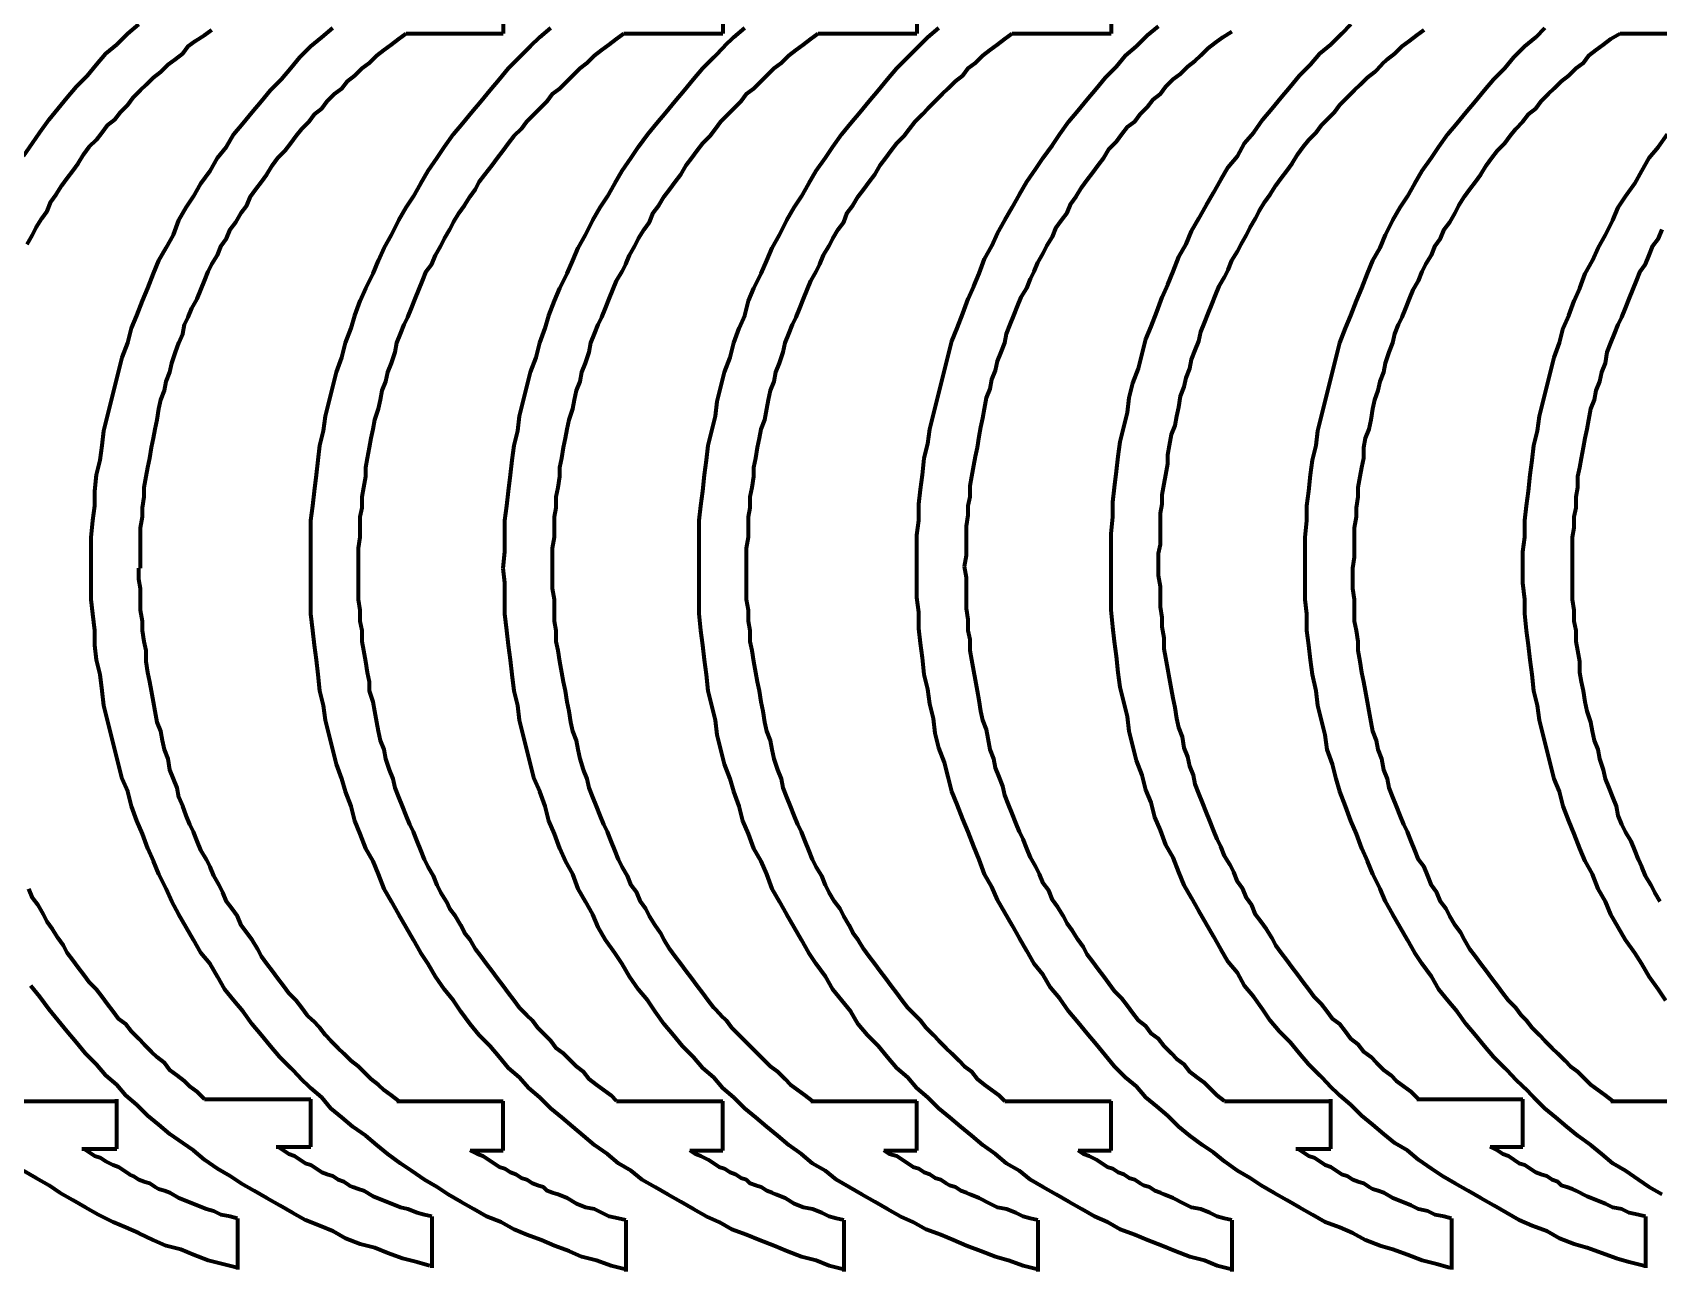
# Model space of a CAD drawing. Header units: inches. Extents: x 3 to 395, y -1 to 557.
# Drawn here: x 96.6 to 195.2, y 303.7 to 378.8 of the extents above; entities that cross this region are included whole.
import ezdxf

# ---------------------------------------------------------------- set-up
doc = ezdxf.new("R2010")
doc.units = ezdxf.units.IN
doc.layers.add('P', color=250, linetype='CONTINUOUS', lineweight=100)

msp = doc.modelspace()

# ---------------------------------------------------------------- linework, layer by layer
at = {"layer": 'P', "color": 0, "linetype": 'CONTINUOUS'}
for points in [[(125.111, 381.667), (125.111, 378.778)], [(138.444, 381.667), (138.444, 378.778)], [(150.222, 381.667), (150.222, 378.778)], [(162, 381.667), (162, 378.778)], [(96, 371.333), (96.556, 372.111), (97, 372.778), (97.556, 373.556), (98.111, 374.222), (98.667, 374.889), (99.222, 375.556), (99.889, 376.222), (100.444, 376.889), (101, 377.556), (101.667, 378.111), (102.333, 378.778), (103, 379.333)], [(96.222, 366), (96.556, 366.556), (96.778, 367), (97.111, 367.556), (97.444, 368), (97.667, 368.556), (98, 369), (98.333, 369.556), (98.667, 370), (99, 370.444), (99.333, 370.889), (99.667, 371.444), (100, 371.889), (100.444, 372.333), (100.778, 372.778), (101.111, 373.222), (101.556, 373.556), (101.889, 374), (102.333, 374.444), (102.667, 374.889), (103.111, 375.333), (103.444, 375.667), (103.889, 376.111), (104.333, 376.444), (104.778, 376.889), (105.222, 377.222), (105.667, 377.556), (106, 378), (106.444, 378.333), (107, 378.667), (107.444, 379)], [(100.111, 346.333), (100.111, 347.333), (100.111, 348.222), (100.222, 349.222), (100.333, 350.111), (100.333, 351), (100.444, 352), (100.667, 352.889), (100.778, 353.778), (100.889, 354.667), (101.111, 355.556), (101.333, 356.444), (101.556, 357.333), (101.778, 358.222), (102, 359.111), (102.333, 360), (102.556, 360.889), (102.889, 361.667), (103.222, 362.556), (103.556, 363.333), (103.889, 364.222), (104.222, 365), (104.667, 365.778), (105.111, 366.556), (105.444, 367.444), (105.889, 368.222), (106.333, 368.889), (106.778, 369.667), (107.333, 370.444), (107.778, 371.222), (108.333, 371.889), (108.778, 372.667), (109.333, 373.333), (109.889, 374), (110.444, 374.667), (111, 375.333), (111.667, 376), (112.222, 376.667), (112.778, 377.333), (113.444, 378), (114.111, 378.556), (114.778, 379.111)], [(113.444, 346.333), (113.444, 347.333), (113.444, 348.222), (113.444, 349.222), (113.556, 350.111), (113.667, 351), (113.778, 352), (113.889, 352.889), (114, 353.778), (114.222, 354.667), (114.333, 355.556), (114.556, 356.444), (114.778, 357.333), (115, 358.222), (115.333, 359.111), (115.556, 360), (115.889, 360.889), (116.111, 361.667), (116.444, 362.556), (116.778, 363.333), (117.222, 364.222), (117.556, 365), (117.889, 365.778), (118.333, 366.556), (118.778, 367.444), (119.222, 368.222), (119.667, 368.889), (120.111, 369.667), (120.556, 370.444), (121.111, 371.222), (121.556, 371.889), (122.111, 372.667), (122.667, 373.333), (123.222, 374), (123.778, 374.667), (124.333, 375.333), (124.889, 376), (125.444, 376.667), (126.111, 377.333), (126.778, 378), (127.333, 378.556), (128, 379.111)], [(125.111, 346.333), (125.222, 347.333), (125.222, 348.222), (125.222, 349.222), (125.333, 350.111), (125.444, 351), (125.556, 352), (125.667, 352.889), (125.778, 353.778), (126, 354.667), (126.111, 355.556), (126.333, 356.444), (126.556, 357.333), (126.778, 358.222), (127.111, 359.111), (127.333, 360), (127.667, 360.889), (127.889, 361.667), (128.222, 362.556), (128.556, 363.333), (129, 364.222), (129.333, 365), (129.667, 365.778), (130.111, 366.556), (130.556, 367.444), (131, 368.222), (131.444, 368.889), (131.889, 369.667), (132.333, 370.444), (132.889, 371.222), (133.333, 371.889), (133.889, 372.667), (134.444, 373.333), (135, 374), (135.556, 374.667), (136.111, 375.333), (136.667, 376), (137.222, 376.667), (137.889, 377.333), (138.556, 378), (139.111, 378.556), (139.778, 379.111)], [(137, 346.333), (137, 347.333), (137, 348.222), (137, 349.222), (137.111, 350.111), (137.222, 351), (137.333, 352), (137.444, 352.889), (137.556, 353.778), (137.778, 354.667), (138, 355.556), (138.111, 356.444), (138.333, 357.333), (138.556, 358.222), (138.889, 359.111), (139.111, 360), (139.444, 360.889), (139.778, 361.667), (140, 362.556), (140.333, 363.333), (140.778, 364.222), (141.111, 365), (141.444, 365.778), (141.889, 366.556), (142.333, 367.444), (142.778, 368.222), (143.222, 368.889), (143.667, 369.667), (144.111, 370.444), (144.667, 371.222), (145.111, 371.889), (145.667, 372.667), (146.222, 373.333), (146.778, 374), (147.333, 374.667), (147.889, 375.333), (148.444, 376), (149, 376.667), (149.667, 377.333), (150.333, 378), (150.889, 378.556), (151.556, 379.111)], [(150.222, 346.444), (150.222, 347.333), (150.222, 348.333), (150.333, 349.222), (150.333, 350.222), (150.444, 351.111), (150.556, 352), (150.667, 353), (150.889, 353.889), (151, 354.778), (151.222, 355.667), (151.444, 356.556), (151.667, 357.444), (151.889, 358.333), (152.111, 359.222), (152.333, 360.111), (152.667, 360.889), (153, 361.778), (153.333, 362.667), (153.667, 363.444), (154, 364.222), (154.333, 365.111), (154.778, 365.889), (155.111, 366.667), (155.556, 367.444), (156, 368.222), (156.444, 369), (156.889, 369.778), (157.444, 370.556), (157.889, 371.222), (158.444, 372), (158.889, 372.667), (159.444, 373.444), (160, 374.111), (160.556, 374.778), (161.111, 375.444), (161.667, 376.111), (162.333, 376.778), (162.889, 377.444), (163.556, 378), (164.222, 378.667), (164.889, 379.222)], [(153.111, 346.444), (153.222, 347.111), (153.222, 347.667), (153.222, 348.333), (153.222, 348.889), (153.333, 349.556), (153.333, 350.111), (153.444, 350.667), (153.444, 351.333), (153.556, 351.889), (153.667, 352.556), (153.778, 353.111), (153.889, 353.667), (154, 354.333), (154.111, 354.889), (154.222, 355.444), (154.333, 356), (154.444, 356.667), (154.667, 357.222), (154.778, 357.778), (155, 358.333), (155.111, 358.889), (155.333, 359.444), (155.556, 360), (155.667, 360.556), (155.889, 361.111), (156.111, 361.667), (156.333, 362.222), (156.556, 362.778), (156.889, 363.333), (157.111, 363.889), (157.333, 364.333), (157.556, 364.889), (157.889, 365.444), (158.111, 365.889), (158.444, 366.444), (158.667, 367), (159, 367.444), (159.333, 367.889), (159.556, 368.444), (159.889, 368.889), (160.222, 369.444), (160.556, 369.889), (160.889, 370.333), (161.222, 370.778), (161.556, 371.222), (161.889, 371.778), (162.333, 372.222), (162.667, 372.667), (163, 373.111), (163.444, 373.444), (163.778, 373.889), (164.222, 374.333), (164.556, 374.778), (165, 375.111), (165.333, 375.556), (165.778, 376), (166.222, 376.333), (166.667, 376.778), (167.111, 377.111), (167.444, 377.444), (167.889, 377.889), (168.333, 378.222), (168.778, 378.556), (169.333, 378.889)], [(162, 346.556), (162, 347.556), (162, 348.444), (162.111, 349.444), (162.111, 350.333), (162.222, 351.222), (162.333, 352.222), (162.444, 353.111), (162.556, 354), (162.778, 354.889), (163, 355.778), (163.111, 356.667), (163.333, 357.556), (163.667, 358.444), (163.889, 359.333), (164.111, 360.222), (164.444, 361), (164.778, 361.889), (165.111, 362.778), (165.444, 363.556), (165.778, 364.333), (166.111, 365.222), (166.556, 366), (166.889, 366.778), (167.333, 367.556), (167.778, 368.333), (168.222, 369.111), (168.667, 369.889), (169.111, 370.667), (169.667, 371.333), (170.111, 372.111), (170.667, 372.778), (171.222, 373.556), (171.778, 374.222), (172.333, 374.889), (172.889, 375.556), (173.444, 376.222), (174.111, 376.889), (174.667, 377.556), (175.333, 378.111), (176, 378.778), (176.556, 379.333)], [(164.889, 346.556), (164.889, 347.222), (165, 347.778), (165, 348.444), (165, 349), (165, 349.667), (165.111, 350.222), (165.111, 350.778), (165.222, 351.444), (165.333, 352), (165.444, 352.667), (165.444, 353.222), (165.556, 353.778), (165.667, 354.444), (165.889, 355), (166, 355.556), (166.111, 356.111), (166.222, 356.778), (166.444, 357.333), (166.556, 357.889), (166.778, 358.444), (166.889, 359), (167.111, 359.556), (167.333, 360.111), (167.444, 360.667), (167.667, 361.222), (167.889, 361.778), (168.111, 362.333), (168.333, 362.889), (168.556, 363.444), (168.889, 364), (169.111, 364.444), (169.333, 365), (169.667, 365.556), (169.889, 366), (170.222, 366.556), (170.444, 367), (170.778, 367.556), (171, 368), (171.333, 368.556), (171.667, 369), (172, 369.556), (172.333, 370), (172.667, 370.444), (173, 370.889), (173.333, 371.444), (173.667, 371.889), (174, 372.333), (174.444, 372.778), (174.778, 373.222), (175.111, 373.556), (175.556, 374), (175.889, 374.444), (176.333, 374.889), (176.778, 375.333), (177.111, 375.667), (177.556, 376.111), (178, 376.444), (178.444, 376.889), (178.778, 377.222), (179.222, 377.556), (179.667, 378), (180.111, 378.333), (180.556, 378.667), (181, 379)], [(173.778, 346.333), (173.778, 347.333), (173.778, 348.222), (173.889, 349.222), (173.889, 350.111), (174, 351), (174.111, 352), (174.222, 352.889), (174.444, 353.778), (174.556, 354.667), (174.778, 355.556), (175, 356.444), (175.222, 357.333), (175.444, 358.222), (175.667, 359.111), (175.889, 360), (176.222, 360.889), (176.556, 361.667), (176.889, 362.556), (177.222, 363.333), (177.556, 364.222), (177.889, 365), (178.333, 365.778), (178.667, 366.556), (179.111, 367.444), (179.556, 368.222), (180, 368.889), (180.444, 369.667), (180.889, 370.444), (181.444, 371.222), (181.889, 371.889), (182.444, 372.667), (183, 373.333), (183.556, 374), (184.111, 374.667), (184.667, 375.333), (185.222, 376), (185.889, 376.667), (186.444, 377.333), (187.111, 378), (187.778, 378.556), (188.333, 379.111)], [(103.111, 346.333), (103.111, 347), (103.111, 347.556), (103.111, 348.222), (103.111, 348.778), (103.222, 349.444), (103.222, 350), (103.333, 350.667), (103.333, 351.222), (103.444, 351.889), (103.556, 352.444), (103.667, 353), (103.778, 353.667), (103.889, 354.222), (104, 354.778), (104.111, 355.333), (104.222, 356), (104.333, 356.556), (104.556, 357.111), (104.667, 357.667), (104.889, 358.222), (105, 358.778), (105.222, 359.444), (105.444, 360), (105.667, 360.556), (105.778, 361.111), (106, 361.556), (106.222, 362.111), (106.556, 362.667), (106.778, 363.222), (107, 363.778), (107.222, 364.333), (107.444, 364.778), (107.778, 365.333), (108, 365.889), (108.333, 366.333), (108.556, 366.889), (108.889, 367.333), (109.222, 367.889), (109.556, 368.333), (109.778, 368.889), (110.111, 369.333), (110.444, 369.778), (110.778, 370.222), (111.111, 370.778), (111.444, 371.222), (111.889, 371.667), (112.222, 372.111), (112.556, 372.556), (112.889, 373), (113.333, 373.444), (113.667, 373.889), (114.111, 374.222), (114.444, 374.667), (114.889, 375.111), (115.333, 375.444), (115.667, 375.889), (116.111, 376.222), (116.556, 376.667), (117, 377), (117.444, 377.444), (117.889, 377.778), (118.333, 378.111), (118.778, 378.444), (119.222, 378.778)], [(116.333, 346.333), (116.333, 347), (116.333, 347.556), (116.444, 348.222), (116.444, 348.778), (116.444, 349.444), (116.556, 350), (116.556, 350.667), (116.667, 351.222), (116.778, 351.889), (116.778, 352.444), (116.889, 353), (117, 353.667), (117.111, 354.222), (117.222, 354.778), (117.333, 355.333), (117.556, 356), (117.667, 356.556), (117.778, 357.111), (118, 357.667), (118.111, 358.222), (118.333, 358.778), (118.556, 359.444), (118.667, 360), (118.889, 360.556), (119.111, 361.111), (119.333, 361.556), (119.556, 362.111), (119.778, 362.667), (120, 363.222), (120.222, 363.778), (120.444, 364.333), (120.778, 364.778), (121, 365.333), (121.333, 365.889), (121.556, 366.333), (121.889, 366.889), (122.111, 367.333), (122.444, 367.889), (122.778, 368.333), (123.111, 368.889), (123.444, 369.333), (123.667, 369.778), (124, 370.222), (124.444, 370.778), (124.778, 371.222), (125.111, 371.667), (125.444, 372.111), (125.778, 372.556), (126.222, 373), (126.556, 373.444), (127, 373.889), (127.333, 374.222), (127.778, 374.667), (128.111, 375.111), (128.556, 375.444), (129, 375.889), (129.333, 376.222), (129.778, 376.667), (130.222, 377), (130.667, 377.444), (131.111, 377.778), (131.556, 378.111), (132, 378.444), (132.444, 378.778)], [(119.222, 378.778), (125.111, 378.778)], [(128.111, 346.333), (128.111, 347), (128.111, 347.556), (128.222, 348.222), (128.222, 348.778), (128.222, 349.444), (128.333, 350), (128.333, 350.667), (128.444, 351.222), (128.556, 351.889), (128.556, 352.444), (128.667, 353), (128.778, 353.667), (128.889, 354.222), (129, 354.778), (129.111, 355.333), (129.333, 356), (129.444, 356.556), (129.556, 357.111), (129.778, 357.667), (129.889, 358.222), (130.111, 358.778), (130.333, 359.444), (130.444, 360), (130.667, 360.556), (130.889, 361.111), (131.111, 361.556), (131.333, 362.111), (131.556, 362.667), (131.778, 363.222), (132, 363.778), (132.333, 364.333), (132.556, 364.778), (132.778, 365.333), (133.111, 365.889), (133.333, 366.333), (133.667, 366.889), (134, 367.333), (134.222, 367.889), (134.556, 368.333), (134.889, 368.889), (135.222, 369.333), (135.556, 369.778), (135.889, 370.222), (136.222, 370.778), (136.556, 371.222), (136.889, 371.667), (137.222, 372.111), (137.667, 372.556), (138, 373), (138.333, 373.444), (138.778, 373.889), (139.111, 374.222), (139.556, 374.667), (139.889, 375.111), (140.333, 375.444), (140.778, 375.889), (141.111, 376.222), (141.556, 376.667), (142, 377), (142.444, 377.444), (142.889, 377.778), (143.333, 378.111), (143.778, 378.444), (144.222, 378.778)], [(132.444, 378.778), (138.444, 378.778)], [(139.889, 346.333), (139.889, 347), (139.889, 347.556), (140, 348.222), (140, 348.778), (140, 349.444), (140.111, 350), (140.111, 350.667), (140.222, 351.222), (140.333, 351.889), (140.333, 352.444), (140.444, 353), (140.556, 353.667), (140.667, 354.222), (140.778, 354.778), (141, 355.333), (141.111, 356), (141.222, 356.556), (141.333, 357.111), (141.556, 357.667), (141.667, 358.222), (141.889, 358.778), (142.111, 359.444), (142.222, 360), (142.444, 360.556), (142.667, 361.111), (142.889, 361.556), (143.111, 362.111), (143.333, 362.667), (143.556, 363.222), (143.778, 363.778), (144.111, 364.333), (144.333, 364.778), (144.556, 365.333), (144.889, 365.889), (145.111, 366.333), (145.444, 366.889), (145.778, 367.333), (146, 367.889), (146.333, 368.333), (146.667, 368.889), (147, 369.333), (147.333, 369.778), (147.667, 370.222), (148, 370.778), (148.333, 371.222), (148.667, 371.667), (149, 372.111), (149.444, 372.556), (149.778, 373), (150.111, 373.444), (150.556, 373.889), (150.889, 374.222), (151.333, 374.667), (151.778, 375.111), (152.111, 375.444), (152.556, 375.889), (153, 376.222), (153.333, 376.667), (153.778, 377), (154.222, 377.444), (154.667, 377.778), (155.111, 378.111), (155.556, 378.444), (156, 378.778)], [(144.222, 378.778), (150.222, 378.778)], [(156, 378.778), (162, 378.778)], [(176.667, 346.333), (176.778, 347), (176.778, 347.556), (176.778, 348.222), (176.778, 348.778), (176.889, 349.444), (176.889, 350), (177, 350.667), (177, 351.222), (177.111, 351.889), (177.222, 352.444), (177.333, 353), (177.333, 353.667), (177.444, 354.222), (177.667, 354.778), (177.778, 355.333), (177.889, 356), (178, 356.556), (178.222, 357.111), (178.333, 357.667), (178.556, 358.222), (178.667, 358.778), (178.889, 359.444), (179.111, 360), (179.222, 360.556), (179.444, 361.111), (179.667, 361.556), (179.889, 362.111), (180.111, 362.667), (180.333, 363.222), (180.667, 363.778), (180.889, 364.333), (181.111, 364.778), (181.444, 365.333), (181.667, 365.889), (182, 366.333), (182.222, 366.889), (182.556, 367.333), (182.889, 367.889), (183.111, 368.333), (183.444, 368.889), (183.778, 369.333), (184.111, 369.778), (184.444, 370.222), (184.778, 370.778), (185.111, 371.222), (185.444, 371.667), (185.889, 372.111), (186.222, 372.556), (186.556, 373), (187, 373.444), (187.333, 373.889), (187.778, 374.222), (188.111, 374.667), (188.556, 375.111), (188.889, 375.444), (189.333, 375.889), (189.778, 376.222), (190.222, 376.667), (190.667, 377), (191, 377.444), (191.444, 377.778), (191.889, 378.111), (192.333, 378.444), (192.889, 378.778)], [(192.889, 378.778), (198.778, 378.778)], [(187, 346.333), (187, 347.333), (187.111, 348.222), (187.111, 349.222), (187.222, 350.111), (187.333, 351), (187.444, 352), (187.556, 352.889), (187.667, 353.778), (187.889, 354.667), (188, 355.556), (188.222, 356.444), (188.444, 357.333), (188.667, 358.222), (188.889, 359.111), (189.222, 360), (189.444, 360.889), (189.778, 361.667), (190.111, 362.556), (190.444, 363.333), (190.778, 364.222), (191.222, 365), (191.556, 365.778), (192, 366.556), (192.444, 367.444), (192.778, 368.222), (193.222, 368.889), (193.778, 369.667), (194.222, 370.444), (194.667, 371.222), (195.222, 371.889), (195.778, 372.667)], [(190, 346.333), (190, 347), (190, 347.556), (190, 348.222), (190.111, 348.778), (190.111, 349.444), (190.222, 350), (190.222, 350.667), (190.333, 351.222), (190.333, 351.889), (190.444, 352.444), (190.556, 353), (190.667, 353.667), (190.778, 354.222), (190.889, 354.778), (191, 355.333), (191.111, 356), (191.333, 356.556), (191.444, 357.111), (191.667, 357.667), (191.778, 358.222), (192, 358.778), (192.111, 359.444), (192.333, 360), (192.556, 360.556), (192.778, 361.111), (193, 361.556), (193.222, 362.111), (193.444, 362.667), (193.667, 363.222), (193.889, 363.778), (194.111, 364.333), (194.444, 364.778), (194.667, 365.333), (194.889, 365.889), (195.222, 366.333), (195.444, 366.889)], [(132.556, 303.778), (131.667, 304), (130.778, 304.333), (129.889, 304.556), (129.111, 304.889), (128.222, 305.222), (127.444, 305.556), (126.556, 305.889), (125.778, 306.222), (125, 306.667), (124.111, 307), (123.333, 307.444), (122.556, 307.889), (121.778, 308.333), (121.111, 308.778), (120.333, 309.222), (119.556, 309.778), (118.889, 310.222), (118.111, 310.778), (117.444, 311.333), (116.778, 311.889), (116, 312.444), (115.333, 313), (114.667, 313.556), (114.111, 314.222), (113.444, 314.778), (112.778, 315.444), (112.222, 316), (111.556, 316.667), (111, 317.333), (110.444, 318), (109.889, 318.667), (109.333, 319.444), (108.778, 320.111), (108.222, 320.778), (107.778, 321.556), (107.333, 322.333), (106.778, 323), (106.333, 323.778), (105.889, 324.556), (105.444, 325.333), (105, 326.111), (104.667, 326.889), (104.222, 327.778), (103.889, 328.556), (103.556, 329.333), (103.222, 330.222), (102.889, 331), (102.556, 331.889), (102.333, 332.778), (102, 333.556), (101.778, 334.444), (101.556, 335.333), (101.333, 336.222), (101.111, 337.111), (100.889, 338), (100.778, 338.889), (100.667, 339.889), (100.444, 340.778), (100.333, 341.667), (100.333, 342.556), (100.222, 343.556), (100.111, 344.444), (100.111, 345.444), (100.111, 346.333)], [(118.778, 314), (118.333, 314.333), (117.889, 314.667), (117.556, 315), (117.111, 315.333), (116.667, 315.778), (116.333, 316.111), (115.889, 316.444), (115.444, 316.889), (115.111, 317.222), (114.667, 317.667), (114.333, 318), (114, 318.444), (113.556, 318.889), (113.222, 319.222), (112.889, 319.667), (112.556, 320.111), (112.111, 320.556), (111.778, 321), (111.444, 321.444), (111.111, 321.889), (110.778, 322.333), (110.444, 322.778), (110.222, 323.222), (109.889, 323.778), (109.556, 324.222), (109.222, 324.667), (109, 325.222), (108.667, 325.667), (108.333, 326.111), (108.111, 326.667), (107.889, 327.111), (107.556, 327.667), (107.333, 328.222), (107.111, 328.667), (106.778, 329.222), (106.556, 329.778), (106.333, 330.333), (106.111, 330.778), (105.889, 331.333), (105.667, 331.889), (105.444, 332.444), (105.333, 333), (105.111, 333.556), (104.889, 334.111), (104.778, 334.778), (104.556, 335.333), (104.444, 335.889), (104.333, 336.444), (104.111, 337), (104, 337.667), (103.889, 338.222), (103.778, 338.889), (103.667, 339.444), (103.556, 340), (103.444, 340.667), (103.444, 341.333), (103.333, 341.889), (103.222, 342.556), (103.222, 343.111), (103.111, 343.778), (103.111, 344.444), (103.111, 345.111), (103, 345.667), (103, 346.333)], [(145.778, 303.778), (144.889, 304), (144.111, 304.333), (143.222, 304.556), (142.333, 304.889), (141.556, 305.222), (140.667, 305.556), (139.889, 305.889), (139, 306.222), (138.222, 306.667), (137.444, 307), (136.667, 307.444), (135.889, 307.889), (135.111, 308.333), (134.333, 308.778), (133.556, 309.222), (132.889, 309.778), (132.111, 310.222), (131.444, 310.778), (130.667, 311.333), (130, 311.889), (129.333, 312.444), (128.667, 313), (128, 313.556), (127.333, 314.222), (126.667, 314.778), (126.111, 315.444), (125.444, 316), (124.889, 316.667), (124.333, 317.333), (123.667, 318), (123.111, 318.667), (122.556, 319.444), (122.111, 320.111), (121.556, 320.778), (121, 321.556), (120.556, 322.333), (120.111, 323), (119.667, 323.778), (119.222, 324.556), (118.778, 325.333), (118.333, 326.111), (117.889, 326.889), (117.556, 327.778), (117.222, 328.556), (116.778, 329.333), (116.444, 330.222), (116.111, 331), (115.889, 331.889), (115.556, 332.778), (115.333, 333.556), (115, 334.444), (114.778, 335.333), (114.556, 336.222), (114.333, 337.111), (114.222, 338), (114, 338.889), (113.889, 339.889), (113.778, 340.778), (113.667, 341.667), (113.556, 342.556), (113.444, 343.556), (113.444, 344.444), (113.444, 345.444), (113.444, 346.333)], [(132, 314), (131.667, 314.333), (131.222, 314.667), (130.778, 315), (130.333, 315.333), (130, 315.778), (129.556, 316.111), (129.222, 316.444), (128.778, 316.889), (128.333, 317.222), (128, 317.667), (127.667, 318), (127.222, 318.444), (126.889, 318.889), (126.556, 319.222), (126.111, 319.667), (125.778, 320.111), (125.444, 320.556), (125.111, 321), (124.778, 321.444), (124.444, 321.889), (124.111, 322.333), (123.778, 322.778), (123.444, 323.222), (123.111, 323.778), (122.778, 324.222), (122.556, 324.667), (122.222, 325.222), (121.889, 325.667), (121.667, 326.111), (121.333, 326.667), (121.111, 327.111), (120.889, 327.667), (120.556, 328.222), (120.333, 328.667), (120.111, 329.222), (119.889, 329.778), (119.667, 330.333), (119.444, 330.778), (119.222, 331.333), (119, 331.889), (118.778, 332.444), (118.556, 333), (118.444, 333.556), (118.222, 334.111), (118, 334.778), (117.889, 335.333), (117.667, 335.889), (117.556, 336.444), (117.444, 337), (117.333, 337.667), (117.222, 338.222), (117, 338.889), (117, 339.444), (116.889, 340), (116.778, 340.667), (116.667, 341.333), (116.556, 341.889), (116.556, 342.556), (116.444, 343.111), (116.444, 343.778), (116.333, 344.444), (116.333, 345.111), (116.333, 345.667), (116.333, 346.333)], [(157.556, 303.778), (156.667, 304), (155.778, 304.333), (155, 304.556), (154.111, 304.889), (153.222, 305.222), (152.444, 305.556), (151.667, 305.889), (150.778, 306.222), (150, 306.667), (149.222, 307), (148.444, 307.444), (147.667, 307.889), (146.889, 308.333), (146.111, 308.778), (145.333, 309.222), (144.667, 309.778), (143.889, 310.222), (143.222, 310.778), (142.444, 311.333), (141.778, 311.889), (141.111, 312.444), (140.444, 313), (139.778, 313.556), (139.111, 314.222), (138.444, 314.778), (137.889, 315.444), (137.222, 316), (136.667, 316.667), (136, 317.333), (135.444, 318), (134.889, 318.667), (134.333, 319.444), (133.889, 320.111), (133.333, 320.778), (132.778, 321.556), (132.333, 322.333), (131.889, 323), (131.333, 323.778), (130.889, 324.556), (130.556, 325.333), (130.111, 326.111), (129.667, 326.889), (129.333, 327.778), (128.889, 328.556), (128.556, 329.333), (128.222, 330.222), (127.889, 331), (127.667, 331.889), (127.333, 332.778), (127, 333.556), (126.778, 334.444), (126.556, 335.333), (126.333, 336.222), (126.111, 337.111), (126, 338), (125.778, 338.889), (125.667, 339.889), (125.556, 340.778), (125.444, 341.667), (125.333, 342.556), (125.222, 343.556), (125.222, 344.444), (125.222, 345.444), (125.111, 346.333)], [(143.889, 314), (143.444, 314.333), (143, 314.667), (142.556, 315), (142.222, 315.333), (141.778, 315.778), (141.333, 316.111), (141, 316.444), (140.556, 316.889), (140.222, 317.222), (139.778, 317.667), (139.444, 318), (139, 318.444), (138.667, 318.889), (138.333, 319.222), (137.889, 319.667), (137.556, 320.111), (137.222, 320.556), (136.889, 321), (136.556, 321.444), (136.222, 321.889), (135.889, 322.333), (135.556, 322.778), (135.222, 323.222), (134.889, 323.778), (134.667, 324.222), (134.333, 324.667), (134, 325.222), (133.778, 325.667), (133.444, 326.111), (133.222, 326.667), (132.889, 327.111), (132.667, 327.667), (132.333, 328.222), (132.111, 328.667), (131.889, 329.222), (131.667, 329.778), (131.444, 330.333), (131.222, 330.778), (131, 331.333), (130.778, 331.889), (130.556, 332.444), (130.333, 333), (130.222, 333.556), (130, 334.111), (129.778, 334.778), (129.667, 335.333), (129.556, 335.889), (129.333, 336.444), (129.222, 337), (129.111, 337.667), (129, 338.222), (128.889, 338.889), (128.778, 339.444), (128.667, 340), (128.556, 340.667), (128.444, 341.333), (128.333, 341.889), (128.333, 342.556), (128.222, 343.111), (128.222, 343.778), (128.222, 344.444), (128.111, 345.111), (128.111, 345.667), (128.111, 346.333)], [(169.333, 303.778), (168.444, 304), (167.667, 304.333), (166.778, 304.556), (165.889, 304.889), (165.111, 305.222), (164.222, 305.556), (163.444, 305.889), (162.556, 306.222), (161.778, 306.667), (161, 307), (160.222, 307.444), (159.444, 307.889), (158.667, 308.333), (157.889, 308.778), (157.111, 309.222), (156.444, 309.778), (155.667, 310.222), (155, 310.778), (154.222, 311.333), (153.556, 311.889), (152.889, 312.444), (152.222, 313), (151.556, 313.556), (150.889, 314.222), (150.222, 314.778), (149.667, 315.444), (149, 316), (148.444, 316.667), (147.889, 317.333), (147.222, 318), (146.667, 318.667), (146.222, 319.444), (145.667, 320.111), (145.111, 320.778), (144.667, 321.556), (144.111, 322.333), (143.667, 323), (143.222, 323.778), (142.778, 324.556), (142.333, 325.333), (141.889, 326.111), (141.444, 326.889), (141.111, 327.778), (140.778, 328.556), (140.333, 329.333), (140, 330.222), (139.667, 331), (139.444, 331.889), (139.111, 332.778), (138.889, 333.556), (138.556, 334.444), (138.333, 335.333), (138.111, 336.222), (138, 337.111), (137.778, 338), (137.556, 338.889), (137.444, 339.889), (137.333, 340.778), (137.222, 341.667), (137.111, 342.556), (137, 343.556), (137, 344.444), (137, 345.444), (137, 346.333)], [(155.556, 314), (155.222, 314.333), (154.778, 314.667), (154.333, 315), (153.889, 315.333), (153.556, 315.778), (153.111, 316.111), (152.778, 316.444), (152.333, 316.889), (152, 317.222), (151.556, 317.667), (151.222, 318), (150.778, 318.444), (150.444, 318.889), (150.111, 319.222), (149.667, 319.667), (149.333, 320.111), (149, 320.556), (148.667, 321), (148.333, 321.444), (148, 321.889), (147.667, 322.333), (147.333, 322.778), (147, 323.222), (146.667, 323.778), (146.333, 324.222), (146.111, 324.667), (145.778, 325.222), (145.556, 325.667), (145.222, 326.111), (144.889, 326.667), (144.667, 327.111), (144.444, 327.667), (144.111, 328.222), (143.889, 328.667), (143.667, 329.222), (143.444, 329.778), (143.222, 330.333), (143, 330.778), (142.778, 331.333), (142.556, 331.889), (142.333, 332.444), (142.111, 333), (142, 333.556), (141.778, 334.111), (141.556, 334.778), (141.444, 335.333), (141.333, 335.889), (141.111, 336.444), (141, 337), (140.889, 337.667), (140.778, 338.222), (140.667, 338.889), (140.556, 339.444), (140.444, 340), (140.333, 340.667), (140.222, 341.333), (140.111, 341.889), (140.111, 342.556), (140, 343.111), (140, 343.778), (139.889, 344.444), (139.889, 345.111), (139.889, 345.667), (139.889, 346.333)], [(182.556, 303.889), (181.778, 304.111), (180.889, 304.333), (180, 304.667), (179.111, 305), (178.333, 305.222), (177.444, 305.556), (176.667, 306), (175.889, 306.333), (175, 306.667), (174.222, 307.111), (173.444, 307.556), (172.667, 308), (171.889, 308.444), (171.111, 308.889), (170.444, 309.333), (169.667, 309.778), (168.889, 310.333), (168.222, 310.889), (167.556, 311.333), (166.778, 311.889), (166.111, 312.444), (165.444, 313.111), (164.778, 313.667), (164.111, 314.222), (163.556, 314.889), (162.889, 315.444), (162.222, 316.111), (161.667, 316.778), (161.111, 317.444), (160.556, 318.111), (160, 318.778), (159.444, 319.444), (158.889, 320.222), (158.333, 320.889), (157.889, 321.667), (157.333, 322.333), (156.889, 323.111), (156.444, 323.889), (156, 324.667), (155.556, 325.444), (155.111, 326.222), (154.778, 327), (154.333, 327.778), (154, 328.667), (153.667, 329.444), (153.333, 330.333), (153, 331.111), (152.667, 332), (152.333, 332.778), (152.111, 333.667), (151.889, 334.556), (151.556, 335.444), (151.333, 336.333), (151.222, 337.222), (151, 338.111), (150.889, 339), (150.667, 339.889), (150.556, 340.889), (150.444, 341.778), (150.333, 342.667), (150.333, 343.667), (150.222, 344.556), (150.222, 345.444), (150.222, 346.444)], [(168.889, 314), (168.444, 314.333), (168, 314.778), (167.667, 315.111), (167.222, 315.444), (166.778, 315.778), (166.444, 316.222), (166, 316.556), (165.667, 316.889), (165.222, 317.333), (164.889, 317.778), (164.444, 318.111), (164.111, 318.556), (163.667, 318.889), (163.333, 319.333), (163, 319.778), (162.667, 320.222), (162.222, 320.667), (161.889, 321.111), (161.556, 321.556), (161.222, 322), (160.889, 322.444), (160.556, 322.889), (160.333, 323.333), (160, 323.778), (159.667, 324.333), (159.333, 324.778), (159.111, 325.222), (158.778, 325.778), (158.444, 326.222), (158.222, 326.778), (157.889, 327.222), (157.667, 327.778), (157.444, 328.222), (157.111, 328.778), (156.889, 329.333), (156.667, 329.889), (156.444, 330.333), (156.222, 330.889), (156, 331.444), (155.778, 332), (155.556, 332.556), (155.444, 333.111), (155.222, 333.667), (155, 334.222), (154.889, 334.778), (154.667, 335.333), (154.556, 336), (154.444, 336.556), (154.222, 337.111), (154.111, 337.667), (154, 338.333), (153.889, 338.889), (153.778, 339.556), (153.667, 340.111), (153.556, 340.778), (153.444, 341.333), (153.444, 342), (153.333, 342.556), (153.333, 343.222), (153.222, 343.889), (153.222, 344.556), (153.222, 345.111), (153.222, 345.778), (153.111, 346.444)], [(194.333, 304), (193.444, 304.222), (192.667, 304.444), (191.778, 304.778), (190.889, 305.111), (190.111, 305.333), (189.222, 305.667), (188.444, 306.111), (187.556, 306.444), (186.778, 306.778), (186, 307.222), (185.222, 307.667), (184.444, 308.111), (183.667, 308.556), (182.889, 309), (182.111, 309.444), (181.444, 309.889), (180.667, 310.444), (180, 311), (179.222, 311.444), (178.556, 312), (177.889, 312.556), (177.222, 313.111), (176.556, 313.778), (175.889, 314.333), (175.222, 315), (174.667, 315.556), (174, 316.222), (173.444, 316.889), (172.889, 317.556), (172.222, 318.222), (171.667, 318.889), (171.222, 319.556), (170.667, 320.333), (170.111, 321), (169.667, 321.778), (169.111, 322.444), (168.667, 323.222), (168.222, 324), (167.778, 324.778), (167.333, 325.556), (166.889, 326.333), (166.444, 327.111), (166.111, 327.889), (165.778, 328.778), (165.333, 329.556), (165, 330.444), (164.667, 331.222), (164.444, 332.111), (164.111, 332.889), (163.889, 333.778), (163.556, 334.667), (163.333, 335.556), (163.111, 336.444), (163, 337.333), (162.778, 338.222), (162.556, 339.111), (162.444, 340), (162.333, 341), (162.222, 341.889), (162.111, 342.778), (162, 343.778), (162, 344.667), (162, 345.667), (162, 346.556)], [(180.667, 314.111), (180.222, 314.556), (179.778, 314.889), (179.333, 315.222), (179, 315.556), (178.556, 315.889), (178.111, 316.333), (177.778, 316.667), (177.333, 317), (177, 317.444), (176.556, 317.778), (176.222, 318.222), (175.889, 318.667), (175.444, 319), (175.111, 319.444), (174.778, 319.889), (174.333, 320.333), (174, 320.778), (173.667, 321.222), (173.333, 321.667), (173, 322.111), (172.667, 322.556), (172.333, 323), (172, 323.444), (171.778, 323.889), (171.444, 324.444), (171.111, 324.889), (170.778, 325.333), (170.556, 325.889), (170.222, 326.333), (170, 326.889), (169.667, 327.333), (169.444, 327.889), (169.222, 328.333), (168.889, 328.889), (168.667, 329.444), (168.444, 329.889), (168.222, 330.444), (168, 331), (167.778, 331.556), (167.556, 332.111), (167.333, 332.667), (167.111, 333.222), (167, 333.778), (166.778, 334.333), (166.667, 334.889), (166.444, 335.444), (166.333, 336.111), (166.111, 336.667), (166, 337.222), (165.889, 337.889), (165.778, 338.444), (165.667, 339), (165.556, 339.667), (165.444, 340.222), (165.333, 340.889), (165.222, 341.444), (165.222, 342.111), (165.111, 342.778), (165.111, 343.333), (165, 344), (165, 344.667), (165, 345.222), (164.889, 345.889), (164.889, 346.556)], [(195.444, 308.333), (194.667, 308.778), (194, 309.222), (193.222, 309.778), (192.444, 310.222), (191.778, 310.778), (191.111, 311.333), (190.333, 311.889), (189.667, 312.444), (189, 313), (188.333, 313.556), (187.667, 314.222), (187.111, 314.778), (186.444, 315.444), (185.889, 316), (185.222, 316.667), (184.667, 317.333), (184.111, 318), (183.556, 318.667), (183, 319.444), (182.444, 320.111), (181.889, 320.778), (181.444, 321.556), (180.889, 322.333), (180.444, 323), (180, 323.778), (179.556, 324.556), (179.111, 325.333), (178.667, 326.111), (178.333, 326.889), (177.889, 327.778), (177.556, 328.556), (177.222, 329.333), (176.889, 330.222), (176.556, 331), (176.222, 331.889), (175.889, 332.778), (175.667, 333.556), (175.444, 334.444), (175.111, 335.333), (175, 336.222), (174.778, 337.111), (174.556, 338), (174.444, 338.889), (174.222, 339.889), (174.111, 340.778), (174, 341.667), (173.889, 342.556), (173.889, 343.556), (173.778, 344.444), (173.778, 345.444), (173.778, 346.333)], [(192.444, 314), (192, 314.333), (191.556, 314.667), (191.111, 315), (190.778, 315.333), (190.333, 315.778), (189.889, 316.111), (189.556, 316.444), (189.111, 316.889), (188.778, 317.222), (188.333, 317.667), (188, 318), (187.556, 318.444), (187.222, 318.889), (186.889, 319.222), (186.556, 319.667), (186.111, 320.111), (185.778, 320.556), (185.444, 321), (185.111, 321.444), (184.778, 321.889), (184.444, 322.333), (184.111, 322.778), (183.778, 323.222), (183.444, 323.778), (183.222, 324.222), (182.889, 324.667), (182.556, 325.222), (182.333, 325.667), (182, 326.111), (181.778, 326.667), (181.444, 327.111), (181.222, 327.667), (181, 328.222), (180.667, 328.667), (180.444, 329.222), (180.222, 329.778), (180, 330.333), (179.778, 330.778), (179.556, 331.333), (179.333, 331.889), (179.111, 332.444), (178.889, 333), (178.778, 333.556), (178.556, 334.111), (178.444, 334.778), (178.222, 335.333), (178.111, 335.889), (177.889, 336.444), (177.778, 337), (177.667, 337.667), (177.556, 338.222), (177.444, 338.889), (177.333, 339.444), (177.222, 340), (177.111, 340.667), (177, 341.333), (177, 341.889), (176.889, 342.556), (176.778, 343.111), (176.778, 343.778), (176.778, 344.444), (176.667, 345.111), (176.667, 345.667), (176.667, 346.333)], [(195.667, 320.111), (195.222, 320.778), (194.667, 321.556), (194.222, 322.333), (193.778, 323), (193.222, 323.778), (192.778, 324.556), (192.333, 325.333), (192, 326.111), (191.556, 326.889), (191.222, 327.778), (190.778, 328.556), (190.444, 329.333), (190.111, 330.222), (189.778, 331), (189.444, 331.889), (189.222, 332.778), (188.889, 333.556), (188.667, 334.444), (188.444, 335.333), (188.222, 336.222), (188, 337.111), (187.889, 338), (187.667, 338.889), (187.556, 339.889), (187.444, 340.778), (187.333, 341.667), (187.222, 342.556), (187.111, 343.556), (187.111, 344.444), (187, 345.444), (187, 346.333)], [(195.333, 326.111), (195, 326.667), (194.778, 327.111), (194.444, 327.667), (194.222, 328.222), (194, 328.667), (193.778, 329.222), (193.556, 329.778), (193.222, 330.333), (193, 330.778), (192.778, 331.333), (192.667, 331.889), (192.444, 332.444), (192.222, 333), (192, 333.556), (191.889, 334.111), (191.667, 334.778), (191.556, 335.333), (191.333, 335.889), (191.222, 336.444), (191.111, 337), (190.889, 337.667), (190.778, 338.222), (190.667, 338.889), (190.556, 339.444), (190.444, 340), (190.444, 340.667), (190.333, 341.333), (190.222, 341.889), (190.222, 342.556), (190.111, 343.111), (190.111, 343.778), (190, 344.444), (190, 345.111), (190, 345.667), (190, 346.333)], [(107, 314.111), (106.556, 314.556), (106.111, 314.889), (105.778, 315.222), (105.333, 315.556), (104.889, 315.889), (104.556, 316.333), (104.111, 316.667), (103.778, 317), (103.333, 317.444), (103, 317.778), (102.556, 318.222), (102.222, 318.667), (101.778, 319), (101.444, 319.444), (101.111, 319.889), (100.778, 320.333), (100.444, 320.778), (100, 321.222), (99.667, 321.667), (99.333, 322.111), (99, 322.556), (98.667, 323), (98.444, 323.444), (98.111, 323.889), (97.778, 324.444), (97.444, 324.889), (97.222, 325.333), (96.889, 325.889), (96.556, 326.333), (96.333, 326.889)], [(120.667, 304), (119.889, 304.222), (119, 304.444), (118.111, 304.778), (117.333, 305.111), (116.444, 305.333), (115.556, 305.667), (114.778, 306.111), (114, 306.444), (113.111, 306.778), (112.333, 307.222), (111.556, 307.667), (110.778, 308.111), (110, 308.556), (109.222, 309), (108.556, 309.444), (107.778, 309.889), (107, 310.444), (106.333, 311), (105.667, 311.444), (104.889, 312), (104.222, 312.556), (103.556, 313.111), (102.889, 313.778), (102.222, 314.333), (101.667, 315), (101, 315.556), (100.444, 316.222), (99.778, 316.889), (99.222, 317.556), (98.667, 318.222), (98.111, 318.889), (97.556, 319.556), (97, 320.333), (96.444, 321)], [(95.222, 314), (101.667, 314)], [(101.667, 311.111), (101.667, 314.111)], [(107, 314.111), (113.444, 314.111)], [(113.444, 311.222), (113.444, 314.111)], [(118.667, 314), (125.111, 314)], [(125.111, 311), (125.111, 314)], [(132, 314), (138.444, 314)], [(138.444, 311), (138.444, 314)], [(143.778, 314), (150.222, 314)], [(150.222, 311), (150.222, 314)], [(155.556, 314), (162, 314)], [(162, 311), (162, 314)], [(168.889, 314), (175.333, 314)], [(175.333, 311.111), (175.333, 314.111)], [(180.556, 314.111), (187, 314.111)], [(187, 311.222), (187, 314.111)], [(192.333, 314), (198.778, 314)], [(99.556, 311.111), (101.667, 311.111)], [(109, 306.889), (108.556, 307), (108, 307.111), (107.556, 307.333), (107.111, 307.444), (106.556, 307.667), (106, 307.889), (105.444, 308.111), (104.889, 308.444), (104.556, 308.556), (104.222, 308.667), (104, 308.778), (103.667, 309), (103.333, 309.111), (103, 309.222), (102.667, 309.444), (102.444, 309.556), (102.111, 309.778), (101.778, 310), (101.444, 310.111), (101, 310.333), (100.667, 310.556), (100.333, 310.667), (100, 310.889), (99.667, 311.111)], [(111.333, 311.222), (113.444, 311.222)], [(120.778, 307), (120.333, 307.111), (119.889, 307.222), (119.333, 307.444), (118.889, 307.556), (118.333, 307.778), (117.778, 308), (117.222, 308.222), (116.667, 308.556), (116.333, 308.667), (116, 308.778), (115.778, 308.889), (115.444, 309.111), (115.111, 309.222), (114.778, 309.444), (114.444, 309.556), (114.111, 309.667), (113.778, 309.889), (113.444, 310.111), (113.111, 310.222), (112.778, 310.444), (112.444, 310.667), (112.111, 310.778), (111.778, 311), (111.444, 311.222)], [(123.111, 311), (125.111, 311)], [(132.556, 306.778), (132.111, 306.889), (131.556, 307), (131.111, 307.222), (130.667, 307.444), (130.111, 307.556), (129.556, 307.778), (129, 308.111), (128.444, 308.333), (128.111, 308.444), (127.778, 308.556), (127.556, 308.778), (127.222, 308.889), (126.889, 309), (126.556, 309.222), (126.222, 309.333), (125.889, 309.556), (125.556, 309.667), (125.222, 309.889), (124.889, 310), (124.556, 310.222), (124.222, 310.444), (123.889, 310.667), (123.556, 310.778), (123.111, 311)], [(136.444, 311), (138.444, 311)], [(145.778, 306.778), (145.333, 306.889), (144.889, 307), (144.444, 307.222), (143.889, 307.444), (143.333, 307.556), (142.778, 307.778), (142.222, 308.111), (141.667, 308.333), (141.444, 308.444), (141.111, 308.556), (140.778, 308.778), (140.444, 308.889), (140.111, 309), (139.889, 309.222), (139.556, 309.333), (139.222, 309.556), (138.889, 309.667), (138.556, 309.889), (138.222, 310), (137.889, 310.222), (137.556, 310.444), (137.111, 310.667), (136.778, 310.778), (136.444, 311)], [(148.222, 311), (150.222, 311)], [(157.556, 306.778), (157.111, 306.889), (156.667, 307), (156.222, 307.222), (155.667, 307.444), (155.111, 307.556), (154.667, 307.778), (154, 308.111), (153.444, 308.333), (153.222, 308.444), (152.889, 308.556), (152.556, 308.778), (152.222, 308.889), (152, 309), (151.667, 309.222), (151.333, 309.333), (151, 309.556), (150.667, 309.667), (150.333, 309.889), (150, 310), (149.667, 310.222), (149.333, 310.444), (149, 310.667), (148.556, 310.778), (148.222, 311)], [(160, 311), (162, 311)], [(169.333, 306.778), (168.889, 306.889), (168.444, 307), (168, 307.222), (167.444, 307.444), (166.889, 307.556), (166.444, 307.778), (165.778, 308.111), (165.222, 308.333), (165, 308.444), (164.667, 308.556), (164.333, 308.778), (164, 308.889), (163.778, 309), (163.444, 309.222), (163.111, 309.333), (162.778, 309.556), (162.444, 309.667), (162.111, 309.889), (161.778, 310), (161.444, 310.222), (161.111, 310.444), (160.667, 310.667), (160.333, 310.778), (160, 311)], [(173.222, 311.111), (175.333, 311.111)], [(182.667, 306.889), (182.222, 307), (181.667, 307.111), (181.222, 307.333), (180.667, 307.444), (180.222, 307.667), (179.667, 307.889), (179.111, 308.111), (178.556, 308.444), (178.222, 308.556), (177.889, 308.667), (177.667, 308.778), (177.333, 309), (177, 309.111), (176.667, 309.222), (176.333, 309.444), (176, 309.556), (175.667, 309.778), (175.333, 310), (175, 310.111), (174.667, 310.333), (174.333, 310.556), (174, 310.667), (173.667, 310.889), (173.333, 311.111)], [(185, 311.222), (187, 311.222)], [(194.444, 307), (194, 307.111), (193.444, 307.222), (193, 307.444), (192.444, 307.556), (192, 307.778), (191.444, 308), (190.889, 308.222), (190.222, 308.556), (190, 308.667), (189.667, 308.778), (189.333, 308.889), (189.111, 309.111), (188.778, 309.222), (188.444, 309.444), (188.111, 309.556), (187.778, 309.667), (187.444, 309.889), (187.111, 310.111), (186.778, 310.222), (186.444, 310.444), (186.111, 310.667), (185.778, 310.778), (185.444, 311), (185, 311.222)], [(109, 303.889), (108.111, 304.111), (107.222, 304.333), (106.333, 304.667), (105.556, 305), (104.667, 305.222), (103.889, 305.556), (103, 306), (102.222, 306.333), (101.444, 306.667), (100.556, 307.111), (99.778, 307.556), (99, 308), (98.222, 308.444), (97.556, 308.889), (96.778, 309.333), (96, 309.778)], [(109, 306.889), (109, 303.778)], [(120.778, 307), (120.778, 303.889)], [(182.667, 306.889), (182.667, 303.778)], [(194.444, 307), (194.444, 303.889)], [(132.556, 306.778), (132.556, 303.667)], [(145.778, 306.778), (145.778, 303.667)], [(157.556, 306.778), (157.556, 303.667)], [(169.333, 306.778), (169.333, 303.667)]]:
    msp.add_lwpolyline(points, dxfattribs=at)

doc.saveas('drawing.dxf')
